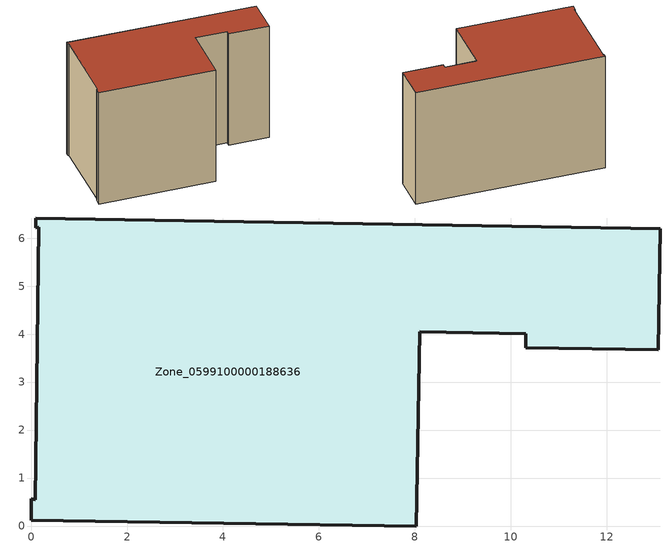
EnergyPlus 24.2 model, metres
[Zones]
Zone_0599100000188636
 floor ground (C_G): 0.1,6.22 0.1,6.42 13.12,6.2 13.08,3.67 10.31,3.72 10.31,4.01 8.1,4.05 8.03,0 0,0.12 0.01,0.56 0.09,0.55 0.17,6.22 z0
 wall outside (C_F): 0.01,0.56 0,0.12 8.03,0 8.1,4.05 10.31,4.01 10.31,3.72 13.08,3.67 13.12,6.2 0.1,6.42 0.1,6.22 0.17,6.22 0.09,0.55 0.01,0.56 z0:8.62
 roof outside (C_R): 0.17,6.22 0.09,0.55 0.01,0.56 0,0.12 8.03,0 8.1,4.05 10.31,4.01 10.31,3.72 13.08,3.67 13.12,6.2 0.1,6.42 0.1,6.22 z8.62
[BUILDING]
Pand.0599100000188636: North Axis=0; Terrain=City; Loads Convergence Tolerance Value=0.04; Temperature Convergence Tolerance Value=0.4; Solar Distribution=FullExterior; Maximum Number of Warmup Days=25; Minimum Number of Warmup Days=1
[Site:Location]
Rotterdam.The.Hague.AP_ZH_NLD Design_Conditions: Latitude=51.96; Longitude=4.45; Time Zone=1; Elevation=-4.5
[SITE:GROUNDTEMPERATURE:BUILDINGSURFACE]
18, 18, 18, 18, 18, 18, 18, 18, 18, 18, 18, 18
[MATERIAL] Thermal Absorptance=0.9; Solar Absorptance=0.7; Visible Absorptance=0.7
Name | Roughness | Thickness | Conductivity | Density | Specific Heat
G.TI.1975-1991 | MediumSmooth | 0.15 | 0.288461 | 540 | 1210
F.TI.1975-1991 | Rough | 0.3 | 0.230769 | 1920 | 840
R.TI.1975-1991 | MediumRough | 0.2 | 0.153846 | 1500 | 1000
[CONSTRUCTION]
C_G: G.TI.1975-1991
C_F: F.TI.1975-1991
C_R: R.TI.1975-1991
[ZONE]
Zone_0599100000188636: Type=1; Multiplier=1; Ceiling Height=Autocalculate; Volume=Autocalculate; Floor Area=autocalculate; Part of Total Floor Area=Yes
[ZONEINFILTRATION:DESIGNFLOWRATE]
Infil_Zone_0599100000188636: Zone or ZoneList or Space or SpaceList=Zone_0599100000188636; Schedule=AlwaysOn; Design Flow Rate Calculation Method=Flow/Area; Flow Rate per Floor Area=0.003; Constant Term Coefficient=1; Temperature Term Coefficient=0; Velocity Term Coefficient=0; Velocity Squared Term Coefficient=0
[HVACTEMPLATE:ZONE:IDEALLOADSAIRSYSTEM]
Zone_0599100000188636: Maximum Heating Supply Air Temperature=50; Minimum Cooling Supply Air Temperature=13; Maximum Heating Supply Air Humidity Ratio=0.0156; Minimum Cooling Supply Air Humidity Ratio=0.0077; Heating Limit=NoLimit; Cooling Limit=NoLimit; Dehumidification Control Type=ConstantSensibleHeatRatio; Cooling Sensible Heat Ratio=0.7; Dehumidification Setpoint=60; Humidification Control Type=None; Humidification Setpoint=30; Outdoor Air Method=None; Outdoor Air Flow Rate per Person=0.00944; Outdoor Air Flow Rate per Zone Floor Area=0; Outdoor Air Flow Rate per Zone=0; Demand Controlled Ventilation Type=None; Outdoor Air Economizer Type=NoEconomizer; Heat Recovery Type=None; Sensible Heat Recovery Effectiveness=0.7; Latent Heat Recovery Effectiveness=0.65
[ZONECONTROL:THERMOSTAT]
ThermostatControl_Zone_0599100000188636: Zone or ZoneList=Zone_0599100000188636; Control Type Schedule=DualSetpointControlType; Control 1=Thermostat_Zone_0599100000188636; Temperature Difference Between Cutout And Setpoint=0
[THERMOSTATSETPOINT:DUALSETPOINT]
Thermostat_Zone_0599100000188636: Heating Setpoint Temperature Schedule=HeatingSetpoint_Zone_0599100000188636; Cooling Setpoint Temperature Schedule=CoolingSetpoint_Zone_0599100000188636
[SCHEDULE:COMPACT]
HeatingSetpoint_Zone_0599100000188636: Through: 12/31, For: AllDays, Until: 24:00, 21
CoolingSetpoint_Zone_0599100000188636: Through: 12/31, For: AllDays, Until: 24:00, 24
DualSetpointControlType: Through: 12/31, For: AllDays, Until: 24:00, 4
AlwaysOn: Through: 12/31, For: AllDays, Until: 24:00, 1
